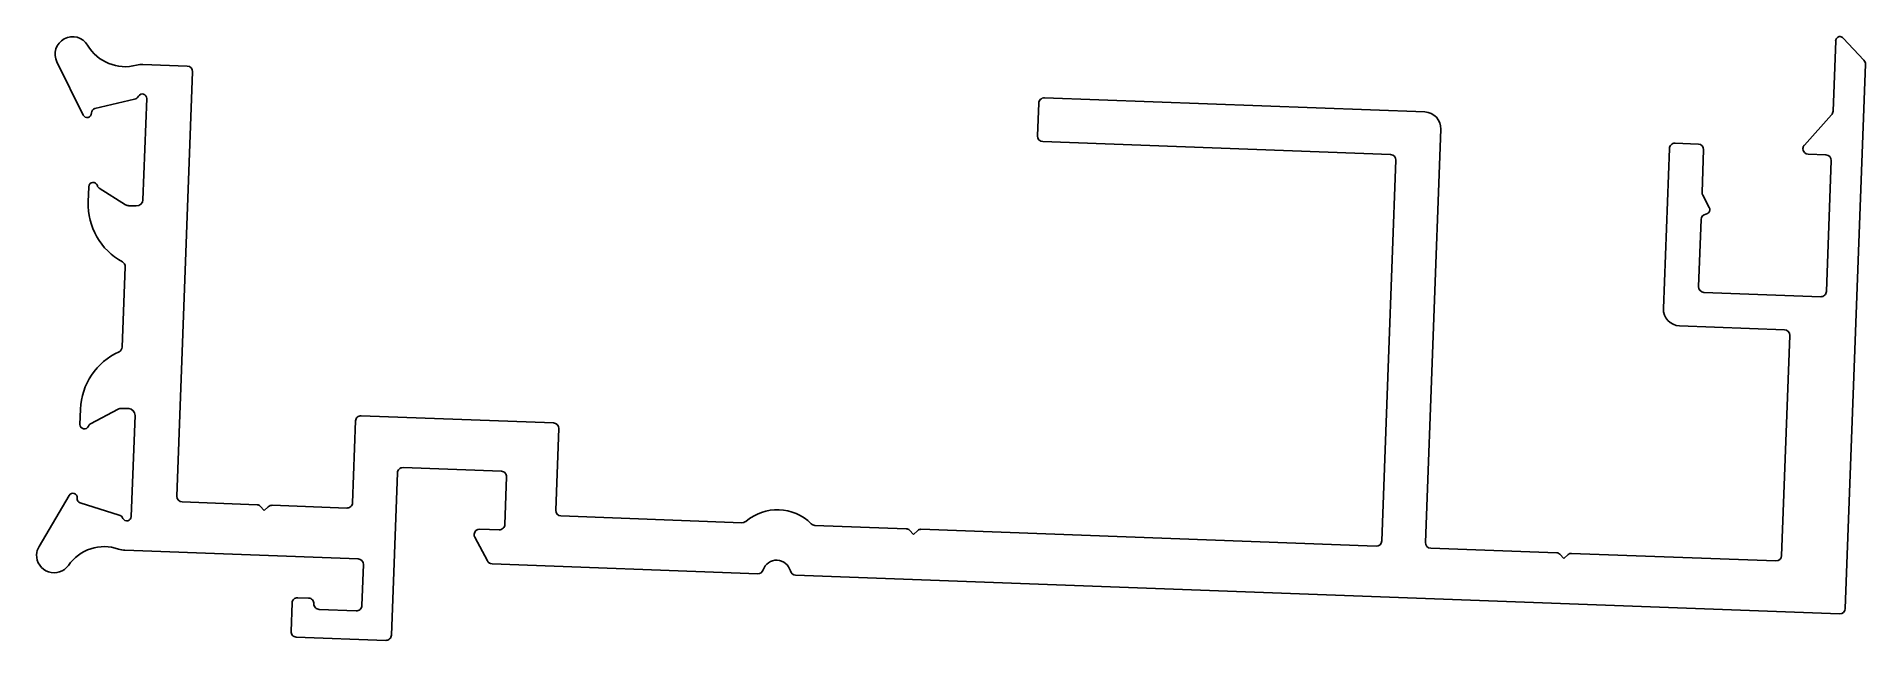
# Model space of a CAD drawing. Header units: inches. Extents: x -30.5 to 53.2, y -1.6 to 26.
import ezdxf

# ---------------------------------------------------------------- set-up
doc = ezdxf.new("R2010")
doc.units = ezdxf.units.IN
doc.header["$MEASUREMENT"] = 0
doc.layers.add('1', color=7, linetype='Continuous')
doc.layers.add('CLIP', color=7, linetype='Continuous')

msp = doc.modelspace()

# ---------------------------------------------------------------- linework, layer by layer
at = {"layer": '1', "color": 7, "linetype": 'Continuous'}
for centre, radius, start, end in [((52.933, 24.697), 0.254, 357.88, 42.88), ((33.003, 21.747), 0.762, 357.88, 87.88), ((44.709, 13.495), 0.762, 177.88, 267.88), ((49.472, 12.302), 0.254, 357.88, 87.88)]:
    msp.add_arc(centre, radius, start, end, dxfattribs=at)
at = {"layer": 'CLIP', "color": 7, "linetype": 'Continuous'}
for p, q in [((51.826, 25.761), (51.706, 22.538)), ((53.119, 24.869), (52.172, 25.889)), ((-28.331, 22.365), (-29.532, 24.795)), ((-25.599, 24.679), (-23.569, 24.604)), ((-23.328, 24.345), (-24.046, 4.943)), ((53.187, 24.687), (52.266, -0.188)), ((-25.987, 23.092), (-27.797, 22.666)), ((-25.596, 18.5), (-25.425, 23.123)), ((15.32, 21.413), (15.376, 22.912)), ((15.635, 23.153), (33.031, 22.509)), ((51.641, 22.377), (50.393, 20.997)), ((31.47, 20.565), (15.561, 21.154)), ((33.764, 21.719), (33.065, 2.829)), ((45.547, 21.04), (44.477, 21.079)), ((31.374, 11.224), (31.71, 20.306)), ((44.218, 20.839), (43.947, 13.523)), ((45.715, 18.836), (45.787, 20.781)), ((50.569, 20.579), (51.378, 20.549)), ((51.623, 20.286), (51.402, 14.306)), ((-28.101, 18.4), (-28.076, 19.092)), ((-27.598, 19.029), (-26.389, 18.269)), ((46.047, 18.138), (45.744, 18.71)), ((-26.24, 18.224), (-25.907, 18.211)), ((45.556, 14.526), (45.669, 17.598)), ((-26.546, 11.762), (-26.41, 15.426)), ((-26.54, 15.655), (-26.54, 15.655)), ((51.142, 14.065), (45.8, 14.263)), ((44.681, 12.733), (49.481, 12.556)), ((49.353, 2.228), (49.726, 12.293)), ((31.066, 2.903), (31.374, 11.224)), ((-28.478, 8.23), (-28.452, 8.922)), ((-26.735, 8.925), (-27.997, 8.258)), ((-26.25, 8.948), (-26.583, 8.96)), ((-26.132, 4.014), (-25.961, 8.637)), ((-16.012, 4.646), (-15.873, 8.384)), ((-15.614, 8.625), (-6.82, 8.299)), ((-6.58, 8.04), (-6.718, 4.302)), ((-13.96, 6.012), (-14.234, -1.404)), ((-9.204, 6.086), (-13.701, 6.252)), ((-9.044, 3.653), (-8.963, 5.827)), ((-30.352, 2.65), (-28.974, 4.984)), ((-28.465, 4.645), (-26.69, 4.086)), ((-23.806, 4.684), (-20.372, 4.557)), ((-20.231, 4.492), (-20.047, 4.295)), ((-20.047, 4.295), (-19.864, 4.465)), ((-19.685, 4.532), (-16.271, 4.405)), ((-10.189, 3.445), (-9.303, 3.412)), ((-6.478, 4.043), (1.802, 3.736)), ((5.139, 3.613), (9.318, 3.458)), ((9.459, 3.393), (9.642, 3.196)), ((9.642, 3.196), (9.84, 3.379)), ((9.986, 3.433), (30.807, 2.663)), ((-9.842, 1.986), (-10.419, 3.078)), ((33.305, 2.57), (39.067, 2.357)), ((-15.756, 2.08), (-26.421, 2.475)), ((-15.585, -0.053), (-15.516, 1.821)), ((2.521, 1.403), (-9.63, 1.853)), ((39.209, 2.292), (39.392, 2.095)), ((39.392, 2.097), (39.589, 2.28)), ((39.392, 2.097), (39.392, 2.097)), ((39.392, 2.095), (39.392, 2.097)), ((39.735, 2.334), (49.094, 1.988)), ((52.007, -0.428), (4.249, 1.339)), ((-18.826, -1.234), (-18.778, 0.065)), ((-18.519, 0.306), (-18.019, 0.287)), ((-17.538, -0.231), (-15.844, -0.293)), ((-14.493, -1.644), (-18.586, -1.493))]:
    msp.add_line(p, q, dxfattribs=at)
for centre, radius, start, end in [((-28.815, 25.15), 0.8, 30.68616, 206.31642), ((52.025, 25.753), 0.2, 87.88, 177.88), ((52.025, 25.753), 0.2, 42.87994, 87.88), ((-26.407, 26.579), 2, 210.68616, 284.90886), ((-25.636, 23.68), 1, 87.88, 104.90886), ((-23.578, 24.354), 0.25, 357.88, 87.88), ((-27.752, 22.472), 0.2, 103.23742, 182.5691), ((-26.055, 23.384), 0.3, 283.23742, 329.48102), ((-25.625, 23.13), 0.2, 357.88, 149.48102), ((15.625, 22.903), 0.25, 87.88, 177.88), ((-28.151, 22.454), 0.2, 206.31642, 2.5691), ((51.452, 22.547), 0.254, 317.87999, 357.88), ((15.57, 21.404), 0.25, 177.88, 267.88), ((44.468, 20.83), 0.25, 87.88, 177.88), ((45.537, 20.79), 0.25, 357.88, 87.88), ((50.578, 20.829), 0.25, 137.88, 177.88), ((31.46, 20.315), 0.25, 357.88, 87.88), ((50.578, 20.829), 0.25, 177.88, 267.87996), ((51.369, 20.295), 0.254, 357.88, 87.88), ((-27.876, 19.085), 0.2, 16.47039, 177.88), ((-27.492, 19.198), 0.2, 196.47039, 237.87998), ((-25.896, 18.511), 0.3, 267.88, 357.88), ((45.965, 18.827), 0.25, 177.88, 207.88001), ((-25.103, 18.289), 3, 177.88005, 241.38273), ((-26.229, 18.523), 0.3, 237.87998, 267.88), ((45.923, 17.589), 0.254, 97.01714, 177.88), ((45.867, 18.043), 0.203, 277.01714, 357.88), ((45.867, 18.043), 0.203, 357.88, 27.88001), ((-26.66, 15.436), 0.25, 357.88, 61.38273), ((45.81, 14.517), 0.254, 177.88, 267.88), ((51.152, 14.315), 0.25, 267.87996, 357.88004), ((-26.796, 11.771), 0.25, 294.37727, 357.88), ((-25.454, 8.811), 3, 114.37727, 177.87995), ((-26.594, 8.66), 0.3, 87.88, 117.88002), ((-26.261, 8.648), 0.3, 357.88, 87.88), ((-15.624, 8.375), 0.25, 87.88, 177.88), ((-28.278, 8.222), 0.2, 177.88, 339.28961), ((-27.904, 8.081), 0.2, 117.88002, 159.28961), ((-6.83, 8.049), 0.25, 357.88, 87.88), ((-13.71, 6.002), 0.25, 87.88, 177.88), ((-9.213, 5.836), 0.25, 357.87996, 87.88004), ((-28.802, 4.883), 0.2, 353.1909, 149.44358), ((-28.405, 4.835), 0.2, 173.1909, 252.52258), ((-23.796, 4.934), 0.25, 177.88, 267.87984), ((-20.38, 4.354), 0.203, 42.88, 87.88), ((-19.694, 4.282), 0.25, 87.87984, 132.88), ((-16.262, 4.655), 0.25, 267.87984, 357.88), ((-6.468, 4.293), 0.25, 177.88, 267.88), ((3.413, 2.106), 2.22, 45.34344, 130.41656), ((-26.78, 3.8), 0.3, 26.27898, 72.52258), ((-26.332, 4.021), 0.2, 206.27898, 357.88), ((-10.198, 3.195), 0.25, 87.88006, 177.88), ((-9.294, 3.662), 0.25, 267.87996, 357.88004), ((1.811, 3.986), 0.25, 267.88, 310.41689), ((5.149, 3.863), 0.25, 225.3431, 267.88), ((9.31, 3.255), 0.203, 42.88, 87.88), ((9.978, 3.23), 0.203, 87.88, 132.88), ((-29.663, 2.243), 0.8, 149.44358, 177.88), ((-27.368, 0.64), 2, 70.85114, 145.07384), ((-26.384, 3.474), 1, 250.85114, 267.88), ((-10.198, 3.195), 0.25, 177.88, 207.88002), ((30.816, 2.913), 0.25, 267.88, 357.88), ((33.315, 2.82), 0.25, 177.88, 267.88), ((-29.663, 2.243), 0.8, 177.88, 325.07384), ((-15.766, 1.83), 0.25, 357.88, 87.88), ((-9.621, 2.103), 0.25, 207.88002, 267.88), ((3.385, 1.371), 0.65, 14.00762, 161.75238), ((39.06, 2.154), 0.203, 42.88, 87.88), ((39.728, 2.131), 0.203, 87.88, 132.88), ((49.104, 2.238), 0.25, 267.88, 357.88), ((2.531, 1.653), 0.25, 267.88, 341.75238), ((4.259, 1.589), 0.25, 194.00762, 267.88), ((-18.528, 0.056), 0.25, 87.87996, 177.88004), ((-18.029, 0.038), 0.25, 357.87996, 87.88004), ((-17.529, 0.019), 0.25, 177.87996, 267.88004), ((-15.835, -0.044), 0.25, 267.87996, 357.88004), ((52.016, -0.179), 0.25, 267.88, 357.88), ((-18.576, -1.243), 0.25, 177.87996, 267.88004), ((-14.484, -1.394), 0.25, 267.87996, 357.88004)]:
    msp.add_arc(centre, radius, start, end, dxfattribs=at)

doc.saveas('drawing.dxf')
